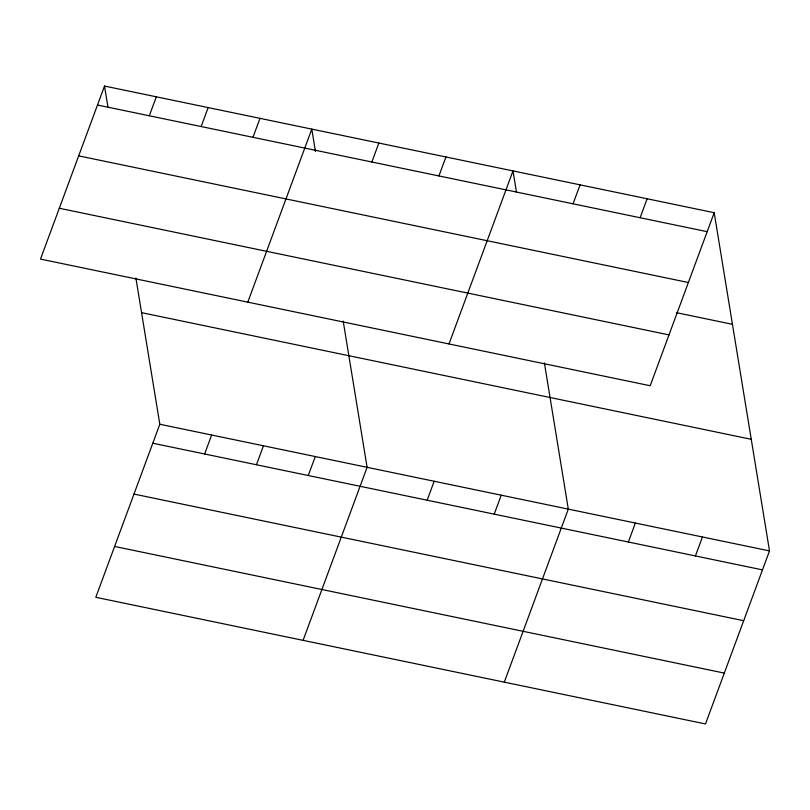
<?xml version="1.0" encoding="UTF-8"?>
<svg xmlns="http://www.w3.org/2000/svg" width="810" height="810" viewBox="0 0 810 810"><rect width="100%" height="100%" fill="white"/><g stroke="black" fill="none" stroke-linecap="round" stroke-linejoin="round"><path stroke-width="1.21" d="M104.51 86.052L40.5 259.089L650.187 385.742L714.197 212.706L104.51 86.052L107.953 107.133M149.313 115.779L156.33 96.815M201.143 126.552L208.16 107.588M252.963 137.315L259.98 118.351M135.898 278.033L159.813 424.258L95.803 597.294L705.49 723.948L769.5 550.911L714.197 212.706M247.799 302.15L311.799 129.114L315.454 151.44M204.616 453.985L211.633 435.021M256.446 464.748L263.452 445.783M371.851 162.01L378.867 143.046M308.266 475.521L315.282 456.556M438.919 175.942L445.935 156.978M303.092 640.356L367.102 467.319L343.197 321.094M448.993 343.946L513.003 170.91L516.446 191.99M427.153 500.216L434.17 481.251M573.055 203.806L580.071 184.842M494.221 514.148L501.238 495.183M640.123 217.738L647.129 198.774M504.296 682.152L568.306 509.115L544.391 362.89M628.357 542.012L635.364 523.047M695.415 555.943L702.432 536.979M97.494 105.016L707.181 231.67M78.681 155.864L688.378 282.518M676.36 312.66L732.453 324.314M59.312 208.251L668.999 334.894M141.558 312.65L751.255 439.303M159.813 424.258L769.5 550.911M152.796 443.222L762.483 569.875M133.984 494.07L743.681 620.713M114.605 546.446L724.302 673.1"/></g></svg>
